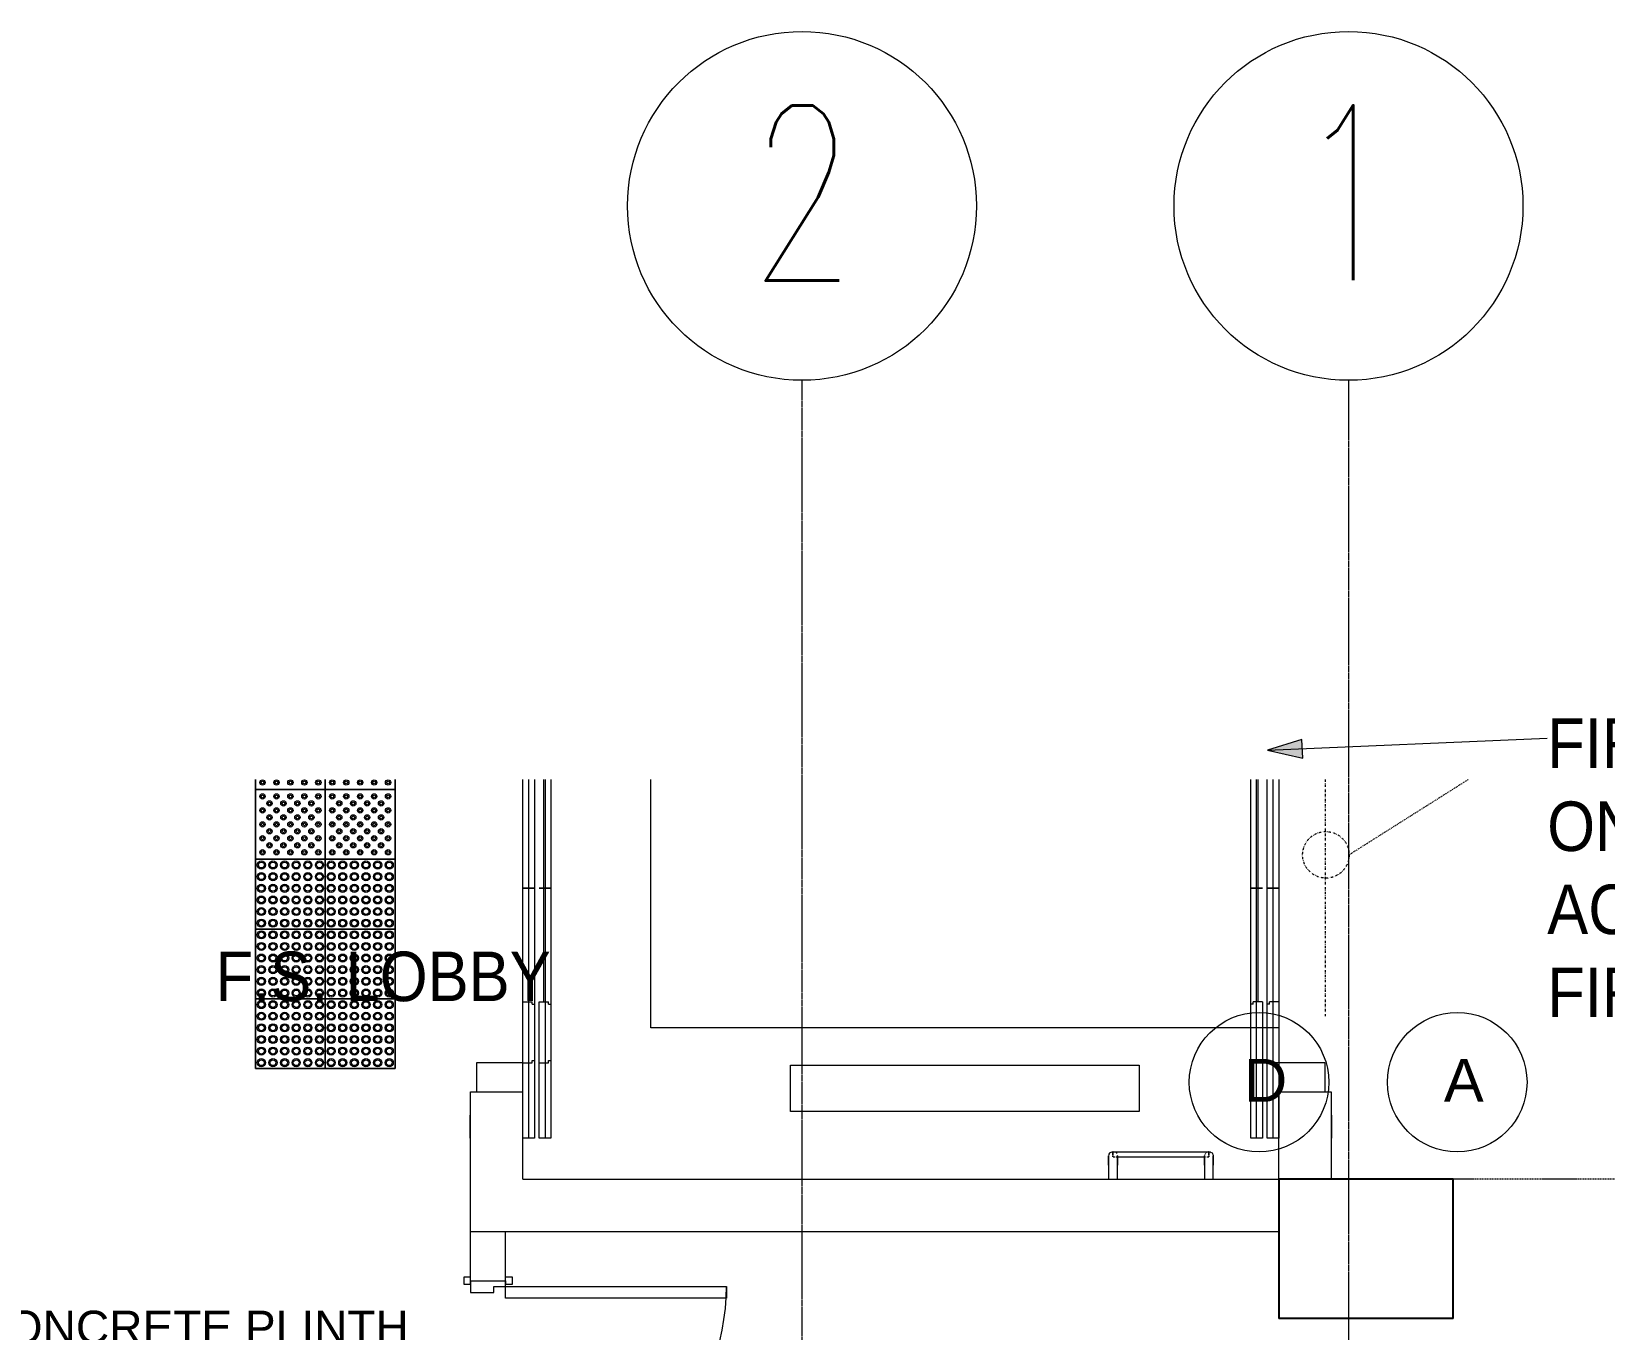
# Model space of a CAD drawing. Header units: millimetres. Extents: x 10569 to 232243, y -25347 to 80743.
# Drawn here: x 217421 to 224186, y 30960 to 36542 of the extents above; entities that cross this region are included whole.
import ezdxf

# ---------------------------------------------------------------- set-up
doc = ezdxf.new("R2010")
doc.units = ezdxf.units.MM
for name, pattern in [('Dash', [6, 3, -3]), ('Dash dot', [21, 10, -5, 1, -5]), ('Grid Line__1_200_', [10.5, 6, -1.5, 1.5, -1.5]), ('Hidden', [7.14375, 4.7625, -2.38125])]:
    doc.linetypes.add(name, pattern=pattern)
for name, color, linetype, lineweight in [('A-ANNO-NOTE', 131, 'Continuous', 25), ('A-DETL', 90, 'Continuous', 9), ('A-DETL-HDLN', 90, 'Hidden', 9), ('A-DETL-THIN', 151, 'Continuous', 9), ('A-DOOR', 31, 'Continuous', 20), ('A-DOOR-FRAM', 31, 'Continuous', 30), ('A-FLOR', 192, 'Continuous', 9), ('A-GENM', 13, 'Continuous', 20), ('A-WALL', 113, 'Continuous', 20), ('G-ANNO-TEXT', 231, 'Continuous', 5), ('S-COLS', 52, 'Continuous', 20), ('S-GRID', 1, 'Continuous', 5), ('S-GRID-IDEN', 1, 'Continuous', 25)]:
    doc.layers.add(name, color=color, linetype=linetype, lineweight=lineweight)
doc.styles.add('RomanS_3', font='romans__.ttf', dxfattribs={"width": 0.7, "height": 752.373418})
doc.styles.add('Swis721 BT_11', font='swiss.ttf', dxfattribs={"height": 141.910632})
doc.styles.add('Swis721 BT_15', font='swiss.ttf', dxfattribs={"height": 184.483821})
doc.styles.add('Swis721 BT_16', font='swiss.ttf', dxfattribs={"width": 0.89, "height": 212.865948})

# ---------------------------------------------------------------- blocks, each defined once
blk = doc.blocks.new('DLN-Lift Door - Lift Door - 1750 x 2800 _SO_ WH_-15175525-PART PLAN of TENDER DRAFT G_F')
at = {"layer": 'A-DOOR', "lineweight": 13}
for p, q in [((-1075, 114.5), (-975, 114.5)), ((-1075, 114.5), (-1075, 112.5)), ((-975, 112.5), (-975, 114.5)), ((-750, 87.5), (-875, 87.5)), ((-750, -112.5), (-750, 87.5)), ((-1075, -162.5), (-1075, -112.5)), ((-1075, -112.5), (0, -112.5)), ((-875, -112.5), (-750, -112.5)), ((-750, -112.5), (-750, -152.5)), ((-487.5, -112.5), (-487.5, -152.5)), ((0, -162.5), (0, -112.5)), ((0, -112.5), (467.2, -112.5)), ((0, -112.5), (0, -162.5)), ((-1075, -137.5), (467.2, -137.5)), ((0, -162.5), (-1075, -162.5)), ((-1075, -232.5), (-1075, -182.5)), ((-1075, -182.5), (-487.5, -182.5)), ((-750, -152.5), (-740, -152.5)), ((-750, -182.5), (-750, -222.5)), ((-740, -152.5), (-740, -162.5)), ((-497.5, -152.5), (-497.5, -162.5)), ((-497.5, -152.5), (-487.5, -152.5)), ((-487.5, -182.5), (-487.5, -222.5)), ((-487.5, -202.5), (467.2, -202.5)), ((467.2, -162.5), (0, -162.5)), ((0, -232.5), (0, -182.5)), ((0, -182.5), (0, -232.5)), ((467.2, -207.5), (-1075, -207.5)), ((0, -232.5), (-1075, -232.5)), ((-750, -222.5), (-740, -222.5)), ((-740, -222.5), (-740, -232.5)), ((-497.5, -222.5), (-497.5, -232.5)), ((-497.5, -222.5), (-487.5, -222.5)), ((467.2, -232.5), (0, -232.5))]:
    blk.add_line(p, q, dxfattribs=at)
blk = doc.blocks.new('DLN-Double Door__X04_ - _M19_ 1900 x 2450 _WH_-V818-PART PLAN of TENDER DRAFT G_F')
at = {"layer": 'A-DOOR', "lineweight": 13}
for p, q in [((-900, -75), (-950, -75)), ((-950, -75), (-950, -1025)), ((-900, -1025), (-900, -75)), ((900, -75), (950, -75)), ((900, -1025), (900, -75)), ((950, -75), (950, -1025)), ((-950, -1025), (-900, -1025)), ((950, -1025), (900, -1025))]:
    blk.add_line(p, q, dxfattribs=at)
for centre, start, end in [((-950, -75), 270, 0.5), ((950, -75), 179.5, 270)]:
    blk.add_arc(centre, 950, start, end, dxfattribs=at)
at = {"layer": 'A-DOOR-FRAM', "lineweight": 13}
for p, q in [((-960, 105), (-990, 105)), ((-990, 105), (-990, 75)), ((-975, 75), (-960, 75)), ((-925, 75), (-975, 75)), ((-960, 75), (-960, 105)), ((-925, -25), (-925, 75)), ((925, 75), (925, -25)), ((975, 75), (925, 75)), ((990, 105), (960, 105)), ((960, 105), (960, 75)), ((960, 75), (975, 75)), ((990, 75), (990, 105)), ((-950, -75), (-950, -25)), ((-950, -25), (-925, -25)), ((925, -25), (950, -25)), ((950, -25), (950, -75)), ((-990, -75), (-990, -105)), ((-990, -105), (-960, -105)), ((-960, -75), (-975, -75)), ((-975, -75), (-950, -75)), ((-960, -105), (-960, -75)), ((950, -75), (975, -75)), ((975, -75), (960, -75)), ((960, -75), (960, -105)), ((960, -105), (990, -105)), ((990, -105), (990, -75))]:
    blk.add_line(p, q, dxfattribs=at)
blk = doc.blocks.new('DLN_Cat Ladder_lift - DLN_Cat Ladder_roof-14474053-PART PLAN of TENDER DRAFT G_F')
at = {"layer": 'A-GENM', "lineweight": 15}
for p, q in [((-225, 145), (-224, 147.3)), ((-223.5, 148.4), (-220.4, 155.5)), ((-206.5, 158.7), (-206.5, 160)), ((-206.5, 160), (-206.5, 158.7)), ((-206.5, 158.7), (-206.5, 160)), ((-206.5, 160), (-206.5, 158.7)), ((-206.5, 158.7), (-206.5, 160)), ((-206.5, 160), (-206.5, 158.7)), ((-206.5, 158.7), (-206.5, 160)), ((-206.5, 160), (-206.5, 158.7)), ((-206.5, 158.7), (-206.5, 160)), ((-206.5, 160), (-206.5, 158.7)), ((-206.5, 159.7), (-206.5, 160)), ((-206.5, 160), (-206.5, 158.7)), ((-206.5, 158.7), (-206.5, 159.7)), ((-206.5, 155), (-206.5, 158.7)), ((-206.5, 158.7), (-206.5, 155)), ((-206.5, 155), (-206.5, 158.7)), ((-206.5, 158.7), (-206.5, 155)), ((-206.5, 157.1), (-206.5, 158.7)), ((-206.5, 158.7), (-206.5, 155)), ((-206.5, 155), (-206.5, 158.7)), ((-206.5, 158.7), (-206.5, 155)), ((-206.5, 155), (-206.5, 158.7)), ((-206.5, 158.7), (-206.5, 157.1)), ((-206.5, 155), (-206.5, 158.7)), ((-206.5, 158.7), (-206.5, 155)), ((-206.5, 155), (-206.5, 157.1)), ((-206.5, 157.1), (-206.5, 155)), ((-206.5, 150), (-206.5, 152.6)), ((-206.5, 152.6), (-206.5, 147.4)), ((-206.5, 147.4), (-206.5, 152.6)), ((-206.5, 152.6), (-206.5, 147.4)), ((-206.5, 150), (-206.5, 152.6)), ((-206.5, 152.6), (-206.5, 147.4)), ((-206.5, 147.4), (-206.5, 152.6)), ((-206.5, 152.6), (-206.5, 147.4)), ((-206.5, 147.4), (-206.5, 152.6)), ((-206.5, 152.6), (-206.5, 150)), ((-206.5, 147.4), (-206.5, 152.6)), ((-206.5, 152.6), (-206.5, 150)), ((-206.5, 147.4), (-206.5, 150)), ((-206.5, 147.4), (-206.5, 150)), ((-206.5, 150), (-206.5, 147.4)), ((-206.5, 150), (-206.5, 147.4)), ((-206.5, 140), (-206.5, 145)), ((-206.5, 145), (-206.5, 140)), ((-206.5, 140), (-206.5, 145)), ((-206.5, 145), (-206.5, 142.9)), ((-206.5, 140.3), (-206.5, 145)), ((-206.5, 145), (-206.5, 140)), ((-206.5, 140), (-206.5, 145)), ((-206.5, 145), (-206.5, 140)), ((-206.5, 140), (-206.5, 145)), ((-206.5, 145), (-206.5, 141.3)), ((-206.5, 142.9), (-206.5, 145)), ((-206.5, 145), (-206.5, 140)), ((-206.5, 142.9), (-206.5, 141.3)), ((-206.5, 140), (-206.5, 142.9)), ((-206.5, 141.3), (-206.5, 140)), ((-206.5, 141.3), (-206.5, 140)), ((-206.5, 140), (-206.5, 140.3)), ((-206, 164), (-200, 161.4)), ((-206, 140), (-201, 140)), ((-206, 140), (-201, 140)), ((-206, 140), (-201, 140)), ((-206, 140), (-201, 140)), ((-206, 140), (-201, 140)), ((-206, 140), (-201, 140)), ((-200.5, 160), (-204.5, 160)), ((-200.5, 160), (-204.5, 160)), ((-200.5, 160), (-204.5, 160)), ((-200.5, 160), (-204.5, 160)), ((-200.5, 160), (-204.5, 160)), ((-200.5, 160), (-204.5, 160)), ((-200, 161.4), (-196.8, 160)), ((-199.7, 140), (-197.6, 140)), ((-199.7, 140), (-197.6, 140)), ((-199.7, 140), (-197.6, 140)), ((-199.7, 140), (-197.6, 140)), ((-199.7, 140), (-197.6, 140)), ((-199.7, 140), (-197.6, 140)), ((-196.2, 160), (-198.9, 160)), ((-196.2, 160), (-198.9, 160)), ((-196.2, 160), (-198.9, 160)), ((-196.2, 160), (-198.9, 160)), ((-196.2, 160), (-198.9, 160)), ((-196.2, 160), (-198.9, 160)), ((196.2, 160), (-196.2, 160)), ((196.2, 160), (-196.2, 160)), ((196.2, 160), (-196.2, 160)), ((196.2, 160), (-196.2, 160)), ((196.2, 160), (-196.2, 160)), ((196.2, 160), (-196.2, 160)), ((-192.2, 140), (-190.3, 140)), ((-192.2, 140), (-190.3, 140)), ((-192.2, 140), (-190.3, 140)), ((-192.2, 140), (-190.3, 140)), ((-192.2, 140), (-190.3, 140)), ((-192.2, 140), (-190.3, 140)), ((-191.8, 157.1), (-191, 155.1)), ((-190.1, 140), (-188.2, 140)), ((-190.1, 140), (-188.2, 140)), ((-190.1, 140), (-188.2, 140)), ((-190.1, 140), (-188.2, 140)), ((-190.1, 140), (-188.2, 140)), ((-190.1, 140), (-188.2, 140)), ((-188, 147.4), (-187, 145.1)), ((-187, 145), (-187, 143)), ((-186.8, 140), (188.4, 140)), ((-186.8, 140), (188.4, 140)), ((-186.8, 140), (188.4, 140)), ((-186.8, 140), (188.4, 140)), ((-186.8, 140), (188.4, 140)), ((-186.8, 140), (188.4, 140)), ((187, 145), (188, 147.3)), ((187, 142.9), (187, 144.9)), ((189.5, 150.7), (190.3, 152.5)), ((190.3, 152.6), (191.3, 154.9)), ((190.3, 140), (192.2, 140)), ((190.3, 140), (192.2, 140)), ((190.3, 140), (192.2, 140)), ((190.3, 140), (192.2, 140)), ((190.3, 140), (192.2, 140)), ((190.3, 140), (192.2, 140)), ((193, 158.9), (195, 159.7)), ((195.8, 160), (206, 164)), ((198.9, 160), (196.2, 160)), ((198.9, 160), (196.2, 160)), ((198.9, 160), (196.2, 160)), ((198.9, 160), (196.2, 160)), ((198.9, 160), (196.2, 160)), ((198.9, 160), (196.2, 160)), ((197.6, 140), (199.7, 140)), ((197.6, 140), (199.7, 140)), ((197.6, 140), (199.7, 140)), ((197.6, 140), (199.7, 140)), ((197.6, 140), (199.7, 140)), ((197.6, 140), (199.7, 140)), ((204.5, 160), (200.5, 160)), ((204.5, 160), (200.5, 160)), ((204.5, 160), (200.5, 160)), ((204.5, 160), (200.5, 160)), ((204.5, 160), (200.5, 160)), ((204.5, 160), (200.5, 160)), ((201, 140), (206.5, 140)), ((201, 140), (206.5, 140)), ((201, 140), (206.5, 140)), ((201, 140), (206.5, 140)), ((201, 140), (206.5, 140)), ((201, 140), (206.5, 140)), ((206.5, 160), (205.1, 160)), ((206.5, 160), (205.1, 160)), ((206.5, 160), (205.1, 160)), ((206.5, 160), (205.1, 160)), ((206.5, 160), (205.1, 160)), ((206.5, 160), (205.1, 160)), ((206, 164), (212, 161.4)), ((206.5, 158.7), (206.5, 160)), ((206.5, 160), (206.5, 158.7)), ((206.5, 158.7), (206.5, 160)), ((206.5, 160), (206.5, 158.7)), ((206.5, 158.7), (206.5, 160)), ((206.5, 160), (206.5, 158.7)), ((206.5, 158.7), (206.5, 160)), ((206.5, 160), (206.5, 158.7)), ((206.5, 159.7), (206.5, 160)), ((206.5, 160), (206.5, 158.7)), ((206.5, 158.7), (206.5, 160)), ((206.5, 160), (206.5, 159.7)), ((206.5, 158.7), (206.5, 159.7)), ((206.5, 159.7), (206.5, 158.7)), ((206.5, 155), (206.5, 158.7)), ((206.5, 158.7), (206.5, 155)), ((206.5, 155), (206.5, 158.7)), ((206.5, 158.7), (206.5, 155)), ((206.5, 155), (206.5, 158.7)), ((206.5, 158.7), (206.5, 155)), ((206.5, 155), (206.5, 158.7)), ((206.5, 158.7), (206.5, 155)), ((206.5, 155), (206.5, 158.7)), ((206.5, 158.7), (206.5, 155)), ((206.5, 157.1), (206.5, 158.7)), ((206.5, 158.7), (206.5, 155)), ((206.5, 155), (206.5, 157.1)), ((206.5, 147.4), (206.5, 152.6)), ((206.5, 152.6), (206.5, 147.4)), ((206.5, 150), (206.5, 152.6)), ((206.5, 152.6), (206.5, 147.4)), ((206.5, 147.4), (206.5, 152.6)), ((206.5, 152.6), (206.5, 150)), ((206.5, 147.4), (206.5, 152.6)), ((206.5, 152.6), (206.5, 147.4)), ((206.5, 147.4), (206.5, 152.6)), ((206.5, 152.6), (206.5, 147.4)), ((206.5, 147.4), (206.5, 152.6)), ((206.5, 152.6), (206.5, 147.4)), ((206.5, 147.4), (206.5, 150)), ((206.5, 150), (206.5, 147.4)), ((206.5, 140), (206.5, 145)), ((206.5, 145), (206.5, 141.3)), ((206.5, 140), (206.5, 145)), ((206.5, 145), (206.5, 140)), ((206.5, 140), (206.5, 145)), ((206.5, 145), (206.5, 142.9)), ((206.5, 140), (206.5, 145)), ((206.5, 145), (206.5, 140)), ((206.5, 141.3), (206.5, 145)), ((206.5, 145), (206.5, 140)), ((206.5, 142.9), (206.5, 145)), ((206.5, 145), (206.5, 140)), ((206.5, 142.9), (206.5, 140.3)), ((206.5, 141.3), (206.5, 142.9)), ((206.5, 141.3), (206.5, 140)), ((206.5, 140.3), (206.5, 141.3)), ((206.5, 140), (206.5, 141.3)), ((206.5, 140.3), (206.5, 140)), ((206.5, 140), (206.5, 140.3)), ((212, 161.4), (216.6, 159.4)), ((221.3, 154.4), (223.6, 148.4)), ((223.9, 147.7), (225, 145)), ((-225, 105), (-225, 45)), ((-225, 105), (-225, 45)), ((-187, 45), (-187, 105)), ((-187, 45), (-187, 105)), ((187, 105), (187, 45)), ((187, 105), (187, 45)), ((225, 45), (225, 105)), ((225, 45), (225, 105))]:
    blk.add_line(p, q, dxfattribs=at)
at = {"layer": 'A-GENM', "lineweight": 15, "flags": 128}
for points in [[(-225, 105), (-225, 126.4), (-225, 141.2), (-225, 145)], [(-225, 145), (-225, 138.8), (-225, 122.1), (-225, 105)], [(-220.4, 155.5), (-219, 158.9), (-206, 164)], [(-187, 105), (-187, 126.4), (-187, 141.2), (-187, 145)], [(-187, 138.8), (-187, 122.1), (-187, 105)], [(187, 145), (187, 138.8), (187, 122.1), (187, 105)], [(187, 105), (187, 126.4), (187, 140.3)], [(217.2, 159.2), (219.9, 158), (221.3, 154.4)], [(225, 145), (225, 138.8), (225, 122.1), (225, 105)], [(225, 105), (225, 126.4), (225, 141.2), (225, 145)]]:
    blk.add_lwpolyline(points, dxfattribs=at)
blk = doc.blocks.new('DLN-Lift Door - Lift Door - 1750 x 2800 _SO_ WH_-V820-PART PLAN of TENDER DRAFT G_F')
at = {"layer": 'A-DOOR', "lineweight": 13}
for p, q in [((875, 87.5), (750, 87.5)), ((750, 87.5), (750, -112.5)), ((975, 114.5), (1075, 114.5)), ((975, 114.5), (975, 112.5)), ((1075, 112.5), (1075, 114.5)), ((-467.2, -112.5), (0, -112.5)), ((0, -162.5), (0, -112.5)), ((0, -112.5), (1075, -112.5)), ((0, -112.5), (0, -162.5)), ((487.5, -112.5), (487.5, -152.5)), ((750, -112.5), (750, -152.5)), ((750, -112.5), (875, -112.5)), ((1075, -112.5), (1075, -162.5)), ((-467.2, -137.5), (1075, -137.5)), ((0, -162.5), (-467.2, -162.5)), ((-467.2, -202.5), (487.5, -202.5)), ((1075, -162.5), (0, -162.5)), ((0, -232.5), (0, -182.5)), ((0, -182.5), (0, -232.5)), ((497.5, -152.5), (487.5, -152.5)), ((487.5, -182.5), (487.5, -222.5)), ((487.5, -182.5), (1075, -182.5)), ((497.5, -152.5), (497.5, -162.5)), ((740, -152.5), (740, -162.5)), ((750, -152.5), (740, -152.5)), ((750, -182.5), (750, -222.5)), ((1075, -182.5), (1075, -232.5)), ((1075, -207.5), (-467.2, -207.5)), ((0, -232.5), (-467.2, -232.5)), ((1075, -232.5), (0, -232.5)), ((497.5, -222.5), (487.5, -222.5)), ((497.5, -222.5), (497.5, -232.5)), ((740, -222.5), (740, -232.5)), ((750, -222.5), (740, -222.5))]:
    blk.add_line(p, q, dxfattribs=at)
blk = doc.blocks.new('DLN_Tactile - Hazard warning Tiles-16031453-PART PLAN of TENDER DRAFT G_F')
at = {"layer": 'A-GENM', "lineweight": 15}
for p, q in [((150, 150), (-150, 150)), ((-150, 150), (-150, -150)), ((-150, -150), (-150, 150)), ((-150, 150), (150, 150)), ((150, -150), (150, 150)), ((150, 150), (150, -150)), ((-150, -150), (150, -150)), ((150, -150), (-150, -150))]:
    blk.add_line(p, q, dxfattribs=at)
for centre, radius in [((-125, 125), 17.5), ((-125, 125), 12.5), ((-75, 125), 17.5), ((-75, 125), 12.5), ((-25, 125), 17.5), ((-25, 125), 12.5), ((25, 125), 17.5), ((25, 125), 12.5), ((75, 125), 17.5), ((75, 125), 12.5), ((125, 125), 17.5), ((125, 125), 12.5), ((-125, 75), 17.5), ((-125, 75), 12.5), ((-75, 75), 17.5), ((-75, 75), 12.5), ((-25, 75), 17.5), ((-25, 75), 12.5), ((25, 75), 17.5), ((25, 75), 12.5), ((75, 75), 17.5), ((75, 75), 12.5), ((125, 75), 17.5), ((125, 75), 12.5), ((-125, 25), 17.5), ((-125, 25), 12.5), ((-75, 25), 17.5), ((-75, 25), 12.5), ((-25, 25), 17.5), ((-25, 25), 12.5), ((25, 25), 17.5), ((25, 25), 12.5), ((75, 25), 17.5), ((75, 25), 12.5), ((125, 25), 17.5), ((125, 25), 12.5), ((-125, -25), 17.5), ((-125, -75), 17.5), ((-125, -25), 12.5), ((-125, -75), 12.5), ((-75, -25), 17.5), ((-75, -75), 17.5), ((-75, -25), 12.5), ((-75, -75), 12.5), ((-25, -25), 17.5), ((-25, -75), 17.5), ((-25, -25), 12.5), ((-25, -75), 12.5), ((25, -25), 17.5), ((25, -75), 17.5), ((25, -25), 12.5), ((25, -75), 12.5), ((75, -25), 17.5), ((75, -75), 17.5), ((75, -25), 12.5), ((75, -75), 12.5), ((125, -25), 17.5), ((125, -75), 17.5), ((125, -25), 12.5), ((125, -75), 12.5), ((-125, -125), 17.5), ((-125, -125), 12.5), ((-75, -125), 17.5), ((-75, -125), 12.5), ((-25, -125), 17.5), ((-25, -125), 12.5), ((25, -125), 17.5), ((25, -125), 12.5), ((75, -125), 17.5), ((75, -125), 12.5), ((125, -125), 17.5), ((125, -125), 12.5)]:
    blk.add_circle(centre, radius, dxfattribs=at)
blk = doc.blocks.new('DLN_Tactile - Positional Tiles-16031454-PART PLAN of TENDER DRAFT G_F')
at = {"layer": 'A-GENM', "lineweight": 15}
for p, q in [((150, 150), (-150, 150)), ((-150, 150), (-150, -150)), ((-150, -150), (-150, 150)), ((-150, 150), (150, 150)), ((150, -150), (150, 150)), ((150, 150), (150, -150)), ((-150, -150), (150, -150)), ((150, -150), (-150, -150))]:
    blk.add_line(p, q, dxfattribs=at)
for centre, radius in [((-120, 120), 11.5), ((-120, 60), 11.5), ((-120, 120), 6), ((-90, 90), 11.5), ((-90, 90), 6), ((-60, 120), 11.5), ((-60, 60), 11.5), ((-60, 120), 6), ((-30, 90), 11.5), ((-30, 90), 6), ((0, 120), 11.5), ((0, 60), 11.5), ((0, 120), 6), ((30, 90), 11.5), ((30, 90), 6), ((60, 120), 11.5), ((60, 60), 11.5), ((60, 120), 6), ((90, 90), 11.5), ((90, 90), 6), ((120, 120), 11.5), ((120, 60), 11.5), ((120, 120), 6), ((-120, 0), 11.5), ((-120, 60), 6), ((-120, 0), 6), ((-90, 30), 11.5), ((-90, 30), 6), ((-60, 0), 11.5), ((-60, 60), 6), ((-60, 0), 6), ((-30, 30), 11.5), ((-30, 30), 6), ((0, 0), 11.5), ((0, 60), 6), ((0, 0), 6), ((30, 30), 11.5), ((30, 30), 6), ((60, 0), 11.5), ((60, 60), 6), ((60, 0), 6), ((90, 30), 11.5), ((90, 30), 6), ((120, 0), 11.5), ((120, 60), 6), ((120, 0), 6), ((-120, -60), 11.5), ((-120, -60), 6), ((-90, -30), 11.5), ((-90, -30), 6), ((-60, -60), 11.5), ((-60, -60), 6), ((-30, -30), 11.5), ((-30, -30), 6), ((0, -60), 11.5), ((0, -60), 6), ((30, -30), 11.5), ((30, -30), 6), ((60, -60), 11.5), ((60, -60), 6), ((90, -30), 11.5), ((90, -30), 6), ((120, -60), 11.5), ((120, -60), 6), ((-120, -120), 11.5), ((-120, -120), 6), ((-90, -90), 11.5), ((-90, -90), 6), ((-60, -120), 11.5), ((-60, -120), 6), ((-30, -90), 11.5), ((-30, -90), 6), ((0, -120), 11.5), ((0, -120), 6), ((30, -90), 11.5), ((30, -90), 6), ((60, -120), 11.5), ((60, -120), 6), ((90, -90), 11.5), ((90, -90), 6), ((120, -120), 11.5), ((120, -120), 6)]:
    blk.add_circle(centre, radius, dxfattribs=at)
blk = doc.blocks.new('DLN_Tactile - Positional Tiles-V821-PART PLAN of TENDER DRAFT G_F')
at = {"layer": 'A-GENM', "lineweight": 15}
for p, q in [((150, 150), (-150, 150)), ((-150, 150), (-150, 107.8)), ((-150, 107.8), (-150, 150)), ((-150, 150), (150, 150)), ((150, 107.8), (150, 150)), ((150, 150), (150, 107.8))]:
    blk.add_line(p, q, dxfattribs=at)
for centre, radius in [((-120, 120), 11.5), ((-120, 120), 6), ((-60, 120), 11.5), ((-60, 120), 6), ((0, 120), 11.5), ((0, 120), 6), ((60, 120), 11.5), ((60, 120), 6), ((120, 120), 11.5), ((120, 120), 6)]:
    blk.add_circle(centre, radius, dxfattribs=at)
blk = doc.blocks.new('Grid - Bubble - 10mm-1724413-PART PLAN of TENDER DRAFT G_F')
at = {"layer": 'A-ANNO-NOTE', "lineweight": 5}
blk.add_circle((0, 0), 5, dxfattribs=at)
blk = doc.blocks.new('GBP_Door Mark1 - 2 x 1_3_RT_ Border WHITE-11425889-PART PLAN of TENDER DRAFT G_F')
at = {"layer": 'A-ANNO-NOTE', "lineweight": 5}
blk.add_circle((-31.356, 27.261), 2, dxfattribs=at)

msp = doc.modelspace()

# ---------------------------------------------------------------- hatches: boundary and pattern name
at = {"layer": 'G-ANNO-TEXT'}
msp.add_hatch(color=60, dxfattribs=at).paths.add_polyline_path([(222736.84024, 33450.77324), (222888.45032, 33417.1606), (222884.94474, 33497.46888)], flags=0)

# ---------------------------------------------------------------- linework, layer by layer
at = {"layer": 'A-DETL', "linetype": 'Dash dot', "lineweight": 5}
for p, q in [((222785.03229, 33324.71732), (222785.03229, 32307.48546)), ((222985.03229, 33324.71732), (222985.03229, 32307.48546))]:
    msp.add_line(p, q, dxfattribs=at)
msp.add_circle((222987.74904, 33001.43813), 100, dxfattribs=at)
at = {"layer": 'A-DETL-HDLN', "linetype": 'Dash', "lineweight": 5}
msp.add_line((223599.58674, 33324.71732), (223087.74904, 33001.43813), dxfattribs=at)
at = {"layer": 'A-DETL-HDLN', "lineweight": 5}
msp.add_line((226285.03229, 31607.48546), (223010.03229, 31607.48546), dxfattribs=at)
at = {"layer": 'A-DETL-THIN', "lineweight": 5}
for p, q in [((220085.03229, 32257.48547), (220085.03229, 33324.71732)), ((222785.03229, 33324.71732), (222785.03229, 32257.48547)), ((222785.03229, 32257.48547), (220085.03229, 32257.48547)), ((220685.03229, 31897.48547), (220685.03229, 32097.48547)), ((220685.03229, 32097.48547), (222185.03229, 32097.48547)), ((222185.03229, 32097.48547), (222185.03229, 31897.48547)), ((222185.03229, 31897.48547), (220685.03229, 31897.48547))]:
    msp.add_line(p, q, dxfattribs=at)
at = {"layer": 'A-FLOR', "lineweight": 5}
for p, q in [((219535.03229, 32107.48546), (219535.03229, 33324.71732)), ((222785.03229, 33324.71732), (222785.03229, 32107.48546))]:
    msp.add_line(p, q, dxfattribs=at)
at = {"layer": 'A-WALL', "lineweight": 15}
for p, q in [((219310.03229, 31169.98546), (219310.03229, 31982.48546)), ((219310.03229, 31982.48546), (219535.03229, 31982.48546)), ((219535.03229, 31607.48546), (219535.03229, 31982.48546)), ((222785.03229, 31607.48546), (222785.03229, 31982.48546)), ((222785.03229, 31982.48546), (223010.03229, 31982.48546)), ((223010.03229, 31982.48546), (223010.03229, 31607.48546)), ((219535.03229, 31607.48546), (222785.03229, 31607.48546)), ((222785.03229, 31382.48546), (222785.03229, 31607.48546)), ((222785.03229, 31607.48546), (223010.03229, 31607.48546)), ((219310.03229, 31382.48546), (222785.03229, 31382.48546)), ((219460.03229, 31169.98546), (219460.03229, 31382.48546)), ((219310.03229, 31169.98546), (219460.03229, 31169.98546))]:
    msp.add_line(p, q, dxfattribs=at)
at = {"layer": 'G-ANNO-TEXT', "color": 60}
for p, q in [((222736.84024, 33450.77324), (223939.54746, 33503.27324)), ((222884.94474, 33497.46888), (222736.84024, 33450.77324)), ((222888.45032, 33417.1606), (222884.94474, 33497.46888)), ((222736.84024, 33450.77324), (222888.45032, 33417.1606))]:
    msp.add_line(p, q, dxfattribs=at)
at = {"layer": 'S-COLS', "color": 210, "lineweight": 25}
for p, q in [((223535.03229, 31607.48546), (222785.03229, 31607.48546)), ((222785.03229, 31607.48546), (222785.03229, 31007.48546)), ((223535.03229, 31007.48546), (223535.03229, 31607.48546)), ((223535.03229, 31007.48546), (222785.03229, 31007.48546))]:
    msp.add_line(p, q, dxfattribs=at)
at = {"layer": 'S-GRID', "linetype": 'Grid Line__1_200_'}
for p, q in [((220735.03229, 30041.61334), (220735.03229, 35041.61334)), ((223085.03229, 35041.61334), (223085.03229, 30041.61334))]:
    msp.add_line(p, q, dxfattribs=at)

# ---------------------------------------------------------------- block references
at = {"layer": 'A-ANNO-NOTE', "xscale": 150, "yscale": 150, "zscale": 150}
for p in [(227403.72745, 27934.60847), (228256.10853, 27934.60847)]:
    msp.add_blockref('GBP_Door Mark1 - 2 x 1_3_RT_ Border WHITE-11425889-PART PLAN of TENDER DRAFT G_F', p, dxfattribs=at)
at = {"layer": 'A-DOOR', "lineweight": 13}
for name, p, rotation in [('DLN-Lift Door - Lift Door - 1750 x 2800 _SO_ WH_-15175525-PART PLAN of TENDER DRAFT G_F', (219422.53229, 32857.48546), 90.00000000000001), ('DLN-Lift Door - Lift Door - 1750 x 2800 _SO_ WH_-V820-PART PLAN of TENDER DRAFT G_F', (222897.53229, 32857.48546), 270), ('DLN-Double Door__X04_ - _M19_ 1900 x 2450 _WH_-V818-PART PLAN of TENDER DRAFT G_F', (219385.03229, 30194.98546), 90.00000000000001)]:
    msp.add_blockref(name, p, dxfattribs=dict(at, rotation=rotation))
at = {"layer": 'A-GENM', "lineweight": 15, "rotation": 180}
for name, p in [('DLN_Tactile - Positional Tiles-V821-PART PLAN of TENDER DRAFT G_F', (218535.03229, 33432.48546)), ('DLN_Tactile - Positional Tiles-16031454-PART PLAN of TENDER DRAFT G_F', (218535.03229, 33132.48546)), ('DLN_Tactile - Positional Tiles-V821-PART PLAN of TENDER DRAFT G_F', (218835.03229, 33432.48546)), ('DLN_Tactile - Positional Tiles-16031454-PART PLAN of TENDER DRAFT G_F', (218835.03229, 33132.48546)), ('DLN_Tactile - Hazard warning Tiles-16031453-PART PLAN of TENDER DRAFT G_F', (218535.03229, 32832.48546)), ('DLN_Tactile - Hazard warning Tiles-16031453-PART PLAN of TENDER DRAFT G_F', (218835.03229, 32832.48546)), ('DLN_Tactile - Hazard warning Tiles-16031453-PART PLAN of TENDER DRAFT G_F', (218535.03229, 32532.48546)), ('DLN_Tactile - Hazard warning Tiles-16031453-PART PLAN of TENDER DRAFT G_F', (218835.03229, 32532.48546)), ('DLN_Tactile - Hazard warning Tiles-16031453-PART PLAN of TENDER DRAFT G_F', (218535.03229, 32232.48546)), ('DLN_Tactile - Hazard warning Tiles-16031453-PART PLAN of TENDER DRAFT G_F', (218835.03229, 32232.48546))]:
    msp.add_blockref(name, p, dxfattribs=at)
at = {"layer": 'A-GENM', "lineweight": 15}
msp.add_blockref('DLN_Cat Ladder_lift - DLN_Cat Ladder_roof-14474053-PART PLAN of TENDER DRAFT G_F', (222278.53229, 31562.48546), dxfattribs=at)
at = {"layer": 'S-GRID-IDEN', "lineweight": 5, "xscale": 149.9999999999999, "yscale": 149.9999999999999, "zscale": 149.9999999999999}
msp.add_blockref('Grid - Bubble - 10mm-1724413-PART PLAN of TENDER DRAFT G_F', (220735.03229, 35791.61334), dxfattribs=at)
at = {"layer": 'S-GRID-IDEN', "lineweight": 5, "xscale": 149.9999999999999, "yscale": 149.9999999999999, "zscale": 149.9999999999999, "rotation": 180}
msp.add_blockref('Grid - Bubble - 10mm-1724413-PART PLAN of TENDER DRAFT G_F', (223085.03229, 35791.61334), dxfattribs=at)

# ---------------------------------------------------------------- texts
at = {"layer": 'A-ANNO-NOTE', "lineweight": 5, "char_height": 184.4838213, "attachment_point": 2, "line_spacing_factor": 1.00667, "style": 'Swis721 BT_15'}
for s, insert, width in [('\\fSwis721 BT|b0|i0|c134|p34|;D', (222728.46835, 32123.91066), 217.6121465), ('\\fSwis721 BT|b0|i0|c134|p34|;A', (223580.84942, 32123.91066), 196.5529066)]:
    msp.add_mtext(s, dxfattribs=dict(at, insert=insert, width=width))
at = {"layer": 'G-ANNO-TEXT', "color": 7, "attachment_point": 1, "line_spacing_factor": 1.00667}
for s, insert, char_height, width, style in [("FIREMEN'S LIFT W/\\PONLY THIS DOOR\\PACTIVE DURING\\PFIRE", (223939.54746, 33587.9249), 212.8659476, 2775.6, 'Swis721 BT_16'), ('F.S. LOBBY', (218213.30057, 32585.15362), 212.865948, 1660.5, 'Swis721 BT_16'), ('CONCRETE PLINTH\\P600X600X250(H)(ASFL)', (217171.92033, 31041.34994), 141.9106317, 2512.8, 'Swis721 BT_11')]:
    msp.add_mtext(s, dxfattribs=dict(at, insert=insert, char_height=char_height, width=width, style=style))
at = {"layer": 'S-GRID-IDEN', "lineweight": 5, "char_height": 752.3734177, "width": 594, "attachment_point": 2, "line_spacing_factor": 0.964689, "style": 'RomanS_3'}
for s, insert in [('\\fRomanS|b0|i0|c134|p2|;\\W.7;2', (220737.04645, 36222.78919)), ('\\fRomanS|b0|i0|c134|p2|;\\W.7;1', (223083.01813, 36224.0553))]:
    msp.add_mtext(s, dxfattribs=dict(at, insert=insert))

doc.saveas('drawing.dxf')
